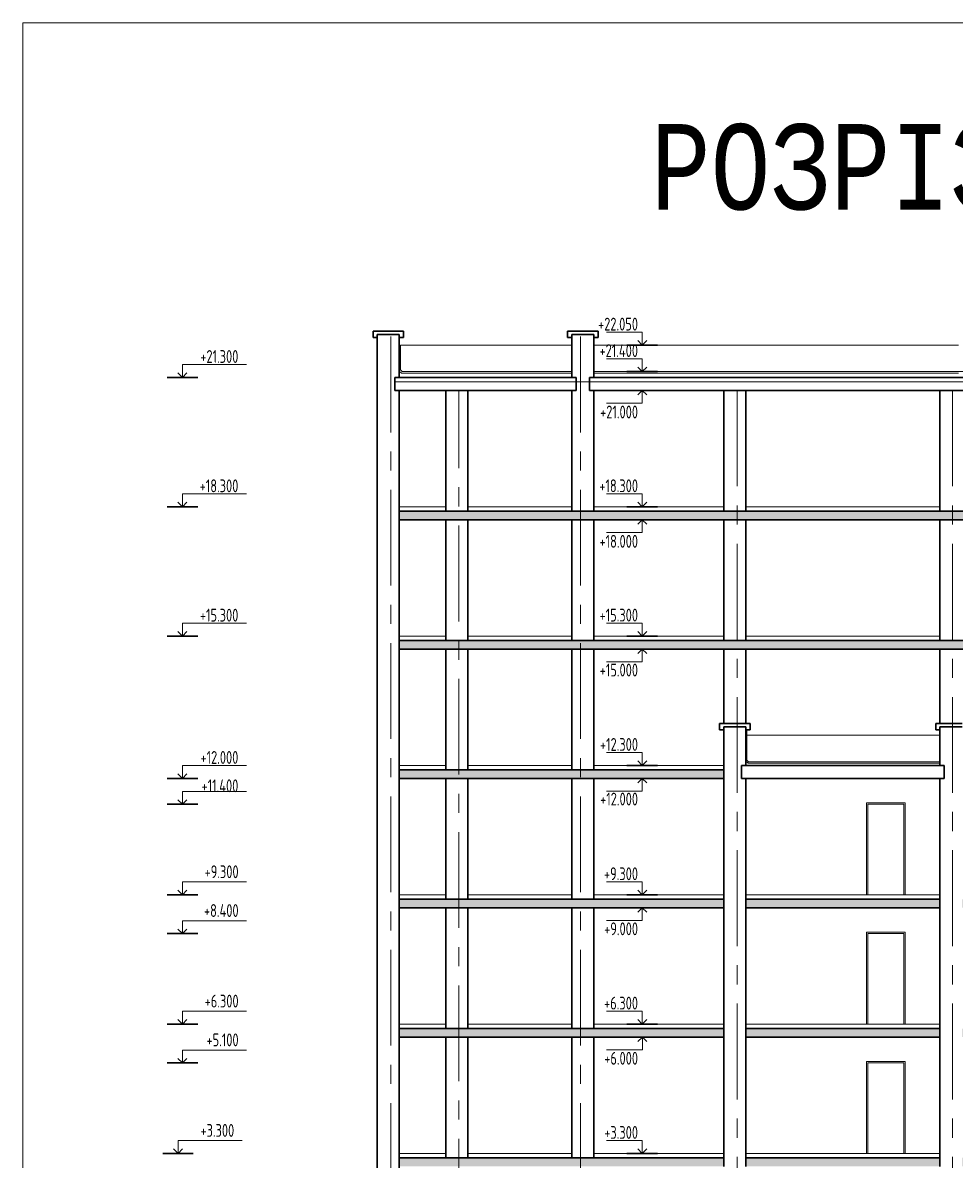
# Model space of a CAD drawing. Header units: millimetres. Extents: x -689206 to 4969298, y -1019800 to 703299.
# Drawn here: x 502758 to 524389, y -736860 to -710474 of the extents above; entities that cross this region are included whole.
import ezdxf

# ---------------------------------------------------------------- set-up
doc = ezdxf.new("R2010")
doc.units = ezdxf.units.MM
doc.linetypes.add('осеваяX2', pattern=[101.6, 63.5, -12.7, 12.7, -12.7])
doc.layers.add('Відомість заповнення дверних та віконних прорізів', color=7, linetype='Continuous', lineweight=5)
doc.layers.add('РАЗМЕРЫ', color=7, linetype='Continuous', lineweight=9)
doc.layers.add('разрез1-1', color=7, linetype='Continuous')
doc.styles.add('Аннотативный', font='isocteur.ttf', dxfattribs={"width": 0.7, "height": 250})
pattern_1 = [(45, (456217.554, -184552.423), (33.6759605, 123.478522), [158.75, -31.75, 0, -31.75])]

msp = doc.modelspace()

# ---------------------------------------------------------------- hatches: boundary and pattern name
at = {"layer": 'РАЗМЕРЫ', "lineweight": 15, "ltscale": 35}
h = msp.add_hatch(dxfattribs=at)
h.set_pattern_fill('ANSI36', color=256, scale=20)
h.paths.add_polyline_path([(528979.1, -721802.4), (524327.8, -721802.4), (524327.8, -722002.4), (528979.1, -722002.4)])
h.paths.add_polyline_path([(531657.3, -721802.4), (528979.1, -721802.4), (528979.1, -722002.4), (531657.3, -722002.4)])
h.paths.add_polyline_path([(515697.4, -721802.4), (512873.3, -721802.4), (512873.3, -722002.4), (515697.4, -722002.4)])
h.paths.add_polyline_path([(512873.3, -721802.4), (511492.4, -721802.4), (511492.4, -722002.4), (512873.3, -722002.4)])
h.paths.add_polyline_path([(541949.1, -721802.4), (537817.3, -721802.4), (537817.3, -722002.4), (541949.1, -722002.4)])
h = msp.add_hatch(dxfattribs=at)
h.set_pattern_fill('ANSI36', color=256, scale=20)
h.paths.add_polyline_path([(524327.8, -721802.4), (519331.7, -721802.4), (519331.7, -722002.4), (524327.8, -722002.4)])
h.paths.add_polyline_path([(519331.7, -721802.4), (516002.4, -721802.4), (515697.4, -721802.4), (515697.4, -722002.4), (519331.7, -722002.4)])
h = msp.add_hatch(dxfattribs=at)
h.set_pattern_fill('ANSI36', color=256, scale=20)
h.set_pattern_definition(pattern_1)
h.paths.add_polyline_path([(519021.7, -727802.4), (511492.4, -727802.4), (511492.4, -728002.4), (519021.7, -728002.4)])
h.paths.add_polyline_path([(531657.3, -724805.2), (511492.4, -724802.4), (511492.4, -725002.4), (531657.3, -725002.4)])
h.paths.add_polyline_path([(541949.1, -724802.4), (537817.3, -724802.4), (537817.3, -725002.4), (541949.1, -725002.4)])
at = {"layer": 'РАЗМЕРЫ', "lineweight": 25, "ltscale": 35}
h = msp.add_hatch(dxfattribs=at)
h.set_pattern_fill('ANSI36', color=256, scale=20)
h.set_pattern_definition(pattern_1)
h.paths.add_polyline_path([(519021.7, -736802.7), (511492.4, -736802.4), (511492.4, -737002.4), (519021.7, -737003.3), (519021.7, -737002.4)])
h.paths.add_polyline_path([(524031.8, -736802.9), (519531.7, -736802.7), (519531.7, -737002.4), (519531.7, -737003.3), (524031.8, -737003.8)])
h.paths.add_polyline_path([(531657.3, -736803.2), (524549.8, -736802.9), (524549.8, -737003.9), (531657.3, -737004.6)])
h.paths.add_polyline_path([(531657.3, -733804.8), (524549.8, -733804), (524549.8, -734004), (531657.3, -734004.8)])
h.paths.add_polyline_path([(524031.8, -733803.9), (519531.7, -733803.4), (519531.7, -734003.4), (524031.8, -734003.9)])
h.paths.add_polyline_path([(519021.7, -733803.3), (511492.4, -733802.4), (511492.4, -734002.4), (519021.7, -734003.3), (519021.7, -734002.4)])
h.paths.add_polyline_path([(519021.7, -730803.4), (511492.4, -730802.4), (511492.4, -731002.4), (519021.7, -731002.4)])
h.paths.add_polyline_path([(524031.8, -730804), (519531.7, -730803.4), (519531.7, -731002.4), (524031.8, -731002.4)])
h.paths.add_polyline_path([(531657.3, -730804.9), (524549.8, -730804), (524549.8, -731002.4), (531657.3, -731002.4)])

# ---------------------------------------------------------------- linework, layer by layer
at = {"layer": 'РАЗМЕРЫ', "linetype": 'ByBlock', "lineweight": 30, "ltscale": 35}
for p, q in [((510882.4, -717702.4), (510882.4, -717627.4)), ((510882.4, -717627.4), (511492.4, -717627.4)), ((511492.4, -717627.4), (511592.4, -717627.4)), ((511592.4, -717627.4), (511592.4, -717777.4)), ((515392.4, -717702.4), (515392.4, -717627.4)), ((515392.4, -717627.4), (516002.4, -717627.4)), ((516002.4, -717627.4), (516102.4, -717627.4)), ((516102.4, -717627.4), (516102.4, -717777.4)), ((510882.4, -717777.4), (510882.4, -717702.4)), ((510982.4, -717777.4), (510882.4, -717777.4)), ((511592.4, -717777.4), (511492.4, -717777.4)), ((515392.4, -717777.4), (515392.4, -717702.4)), ((515492.4, -717777.4), (515392.4, -717777.4)), ((516102.4, -717777.4), (516002.4, -717777.4)), ((518921.7, -726802.4), (518921.7, -726727.4)), ((518921.7, -726727.4), (519531.7, -726727.4)), ((518921.7, -726877.4), (518921.7, -726802.4)), ((519021.7, -726877.4), (518921.7, -726877.4)), ((519531.7, -726727.4), (519631.7, -726727.4)), ((519631.7, -726877.4), (519531.7, -726877.4)), ((519631.7, -726727.4), (519631.7, -726877.4)), ((523939.8, -726802.4), (523939.8, -726727.4)), ((523939.8, -726727.4), (524549.8, -726727.4)), ((523939.8, -726877.4), (523939.8, -726802.4)), ((524031.8, -726877.4), (523939.8, -726877.4))]:
    msp.add_line(p, q, dxfattribs=at)
at = {"layer": 'РАЗМЕРЫ', "lineweight": 30, "ltscale": 35}
for p, q in [((511492.4, -717702.4), (510982.4, -717702.4)), ((510982.4, -717702.4), (510982.4, -717752.4)), ((510982.4, -740202.4), (510982.4, -717752.4)), ((511492.4, -718702.4), (511492.4, -717702.4)), ((511492.4, -718702.4), (511492.4, -717752.4)), ((515492.4, -718702.4), (515492.4, -717702.4)), ((515492.4, -717702.4), (516002.4, -717702.4)), ((515492.4, -717752.4), (515492.4, -718702.4)), ((516002.4, -718702.4), (516002.4, -717702.4)), ((517127.7, -717952.4), (516772.7, -717952.4)), ((517127.7, -717952.4), (517482.7, -717952.4)), ((517482.7, -717952.4), (517127.7, -717952.4)), ((511492.4, -718702.4), (511492.4, -718402.4)), ((511392.4, -719002.4), (511392.4, -718702.4)), ((511392.4, -718702.4), (515592.4, -718702.4)), ((511392.4, -718702.4), (511392.4, -718802.4)), ((511492.4, -718702.4), (511492.4, -718602.4)), ((515592.4, -719002.4), (515592.4, -718702.4)), ((515902.4, -719002.4), (515902.4, -718702.4)), ((515902.4, -718702.4), (528794.5, -718702.4)), ((517127.7, -718567.4), (516772.7, -718567.4)), ((517482.7, -718567.4), (517127.7, -718567.4)), ((511492.4, -719002.4), (511392.4, -719002.4)), ((511492.4, -721702.4), (511492.4, -719002.4)), ((511492.4, -719002.4), (515592.4, -719002.4)), ((512571.7, -719002.4), (512571.7, -721802.4)), ((513081.7, -719002.4), (513081.7, -721802.4)), ((515492.4, -719002.4), (515492.4, -721802.4)), ((515492.4, -719002.4), (515592.4, -719002.4)), ((516002.4, -719002.4), (515902.4, -719002.4)), ((515902.4, -719002.4), (528794.5, -719002.4)), ((516002.4, -719002.4), (516002.4, -721802.4)), ((519021.7, -719002.4), (519021.7, -721802.4)), ((519531.7, -719002.4), (519531.7, -721802.4)), ((524031.8, -719002.4), (524031.8, -721802.4)), ((511492.4, -724702.4), (511492.4, -721702.4)), ((516002.4, -721802.4), (511492.4, -721802.4)), ((531657.3, -721802.4), (516002.4, -721802.4)), ((517127.7, -721702.4), (516772.7, -721702.4)), ((517482.7, -721702.4), (517127.7, -721702.4)), ((511492.4, -722002.4), (511492.4, -740002.4)), ((511492.4, -722002.4), (531657.3, -722002.4)), ((512571.7, -722002.4), (512571.7, -724802.6)), ((513081.7, -722002.4), (513081.7, -724802.6)), ((515492.4, -722002.4), (515492.4, -724802.4)), ((516002.4, -722002.4), (516002.4, -724802.4)), ((519021.7, -722002.4), (519021.7, -724802.4)), ((519531.7, -722002.4), (519531.7, -724802.4)), ((524031.8, -722002.4), (524031.8, -724802.4)), ((511492.4, -724802.4), (511492.4, -724702.4)), ((531657.3, -724805.2), (511492.4, -724802.4)), ((517127.7, -724702.4), (516772.7, -724702.4)), ((517482.7, -724702.4), (517127.7, -724702.4)), ((511492.4, -727702.4), (511492.4, -725002.4)), ((511492.4, -725002.4), (531657.3, -725002.4)), ((512571.7, -725002.4), (512571.7, -727802.4)), ((513081.7, -725002.4), (513081.7, -727802.4)), ((515492.4, -725002.4), (515492.4, -727802.4)), ((516002.4, -725002.4), (516002.4, -727802.4)), ((519021.7, -725002.4), (519021.7, -726727.4)), ((519531.7, -725002.4), (519531.7, -726727.4)), ((524031.8, -725002.4), (524031.8, -726727.4)), ((519021.7, -726802.4), (519021.7, -727802.4)), ((519021.7, -727702.4), (519021.7, -726802.4)), ((519021.7, -726802.4), (519531.7, -726802.4)), ((519531.7, -726802.4), (519531.7, -727702.4)), ((524031.8, -726802.4), (524031.8, -727702.4)), ((524031.8, -727702.4), (524031.8, -726802.4)), ((524031.8, -726802.4), (524549.8, -726802.4)), ((524039.8, -726802.4), (524549.8, -726802.4)), ((517127.7, -727702.4), (516772.7, -727702.4)), ((517482.7, -727702.4), (517127.7, -727702.4)), ((519431.7, -728002.4), (519431.7, -727702.4)), ((519431.7, -727702.4), (519531.7, -727702.4)), ((524031.8, -727702.4), (519531.7, -727702.4)), ((524131.8, -727702.4), (524031.8, -727702.4)), ((524131.8, -728002.4), (524131.8, -727702.4)), ((511492.4, -728002.4), (511492.4, -727802.4)), ((511492.4, -727802.4), (519021.7, -727802.4)), ((519021.7, -728002.4), (519021.7, -727802.4)), ((519021.7, -728002.4), (511492.4, -728002.4)), ((512571.7, -728002.4), (512571.7, -730802.6)), ((513081.7, -728002.4), (513081.7, -730802.6)), ((515492.4, -728002.4), (515492.4, -730802.4)), ((516002.4, -728002.4), (516002.4, -730802.4)), ((519021.7, -728002.4), (519021.7, -730802.4)), ((519531.7, -728002.4), (519431.7, -728002.4)), ((519531.7, -728002.4), (519531.7, -730802.4)), ((524131.8, -728002.4), (519531.7, -728002.4)), ((524031.8, -728002.4), (524031.8, -730702.4)), ((524031.8, -728002.4), (524131.8, -728002.4)), ((524031.8, -737003.8), (524031.8, -728002.4)), ((511492.4, -730802.4), (511492.4, -730702.4)), ((519021.7, -730803.4), (511492.4, -730802.4)), ((517127.7, -730702.4), (516772.7, -730702.4)), ((517482.7, -730702.4), (517127.7, -730702.4)), ((519021.7, -731002.4), (519021.7, -730803.4)), ((524031.8, -730804), (519531.7, -730803.4)), ((519531.7, -731002.4), (519531.7, -730803.4)), ((511492.4, -733702.4), (511492.4, -731002.4)), ((511492.4, -731002.4), (519021.7, -731002.4)), ((512571.7, -731002.4), (512571.7, -733802.6)), ((513081.7, -731002.4), (513081.7, -733802.6)), ((515492.4, -731002.4), (515492.4, -733802.4)), ((516002.4, -731002.4), (516002.4, -733802.4)), ((519021.7, -731002.4), (519021.7, -733802.4)), ((519531.7, -731002.4), (519531.7, -733802.4)), ((519531.7, -731002.4), (524031.8, -731002.4)), ((524031.8, -731002.4), (524031.8, -733802.4)), ((517127.7, -733702.4), (516772.7, -733702.4)), ((517482.7, -733702.4), (517127.7, -733702.4)), ((511492.4, -734002.4), (511492.4, -733802.4)), ((511492.4, -733802.4), (519021.7, -733803.3)), ((519021.7, -734003.3), (511492.4, -734002.4)), ((512571.7, -734002.5), (512571.7, -736802.5)), ((513081.7, -734002.6), (513081.7, -736802.5)), ((515492.4, -734002.4), (515492.4, -736802.4)), ((516002.4, -734002.4), (516002.4, -736802.4)), ((519021.7, -734003.3), (519021.7, -733803.3)), ((519021.7, -734002.4), (519021.7, -736802.4)), ((519531.7, -734003.4), (519531.7, -733802.4)), ((519531.7, -733803.4), (524031.8, -733803.9)), ((519531.7, -734002.4), (519531.7, -736802.4)), ((524031.8, -734003.9), (519531.7, -734003.4)), ((524031.8, -734002.4), (524031.8, -736802.4)), ((511492.4, -736802.4), (511492.4, -736702.4)), ((519021.7, -736802.7), (511492.4, -736802.4)), ((517127.7, -736702.4), (516772.7, -736702.4)), ((517482.7, -736702.4), (517127.7, -736702.4)), ((519021.7, -737003.3), (519021.7, -736802.7)), ((524031.8, -736802.9), (519531.7, -736802.7)), ((519531.7, -737002.4), (519531.7, -736802.7))]:
    msp.add_line(p, q, dxfattribs=at)
at = {"layer": 'РАЗМЕРЫ', "linetype": 'осеваяX2', "lineweight": 5, "ltscale": 35}
for p, q in [((511292.4, -717752.4), (511292.4, -740302.4)), ((515697.4, -717752.4), (515697.4, -744268.7)), ((512873.3, -749251.1), (512873.3, -719002.4)), ((519331.7, -719002.4), (519331.7, -749251.1)), ((524327.8, -719002.4), (524327.8, -749251.1))]:
    msp.add_line(p, q, dxfattribs=at)
at = {"layer": 'РАЗМЕРЫ', "lineweight": 15, "ltscale": 35}
for p, q in [((511517.1, -717952.4), (511517.1, -718527.7)), ((511392.4, -718802.4), (542049.1, -718802.4)), ((511492.4, -721702.4), (512571.7, -721702.4)), ((511492.4, -722002.4), (511492.4, -721702.4)), ((513081.7, -721702.4), (515492.4, -721702.4)), ((516002.4, -721702.4), (519021.7, -721702.4)), ((519531.7, -721702.4), (524031.8, -721702.4)), ((511492.4, -724702.4), (512571.7, -724702.4)), ((513081.7, -724702.4), (515492.4, -724702.4)), ((516002.4, -724702.4), (519021.7, -724702.4)), ((519531.7, -724702.4), (524031.8, -724702.4)), ((512571.7, -727702.4), (511492.4, -727702.4)), ((515492.4, -727702.4), (513081.7, -727702.4)), ((519021.7, -727702.4), (516002.4, -727702.4)), ((519531.7, -727702.4), (519531.7, -727602.4)), ((511492.4, -730702.4), (512571.7, -730702.4)), ((513081.7, -730702.4), (515492.4, -730702.4)), ((516002.4, -730702.4), (519021.7, -730702.4)), ((519531.7, -730702.4), (524031.8, -730702.4)), ((512571.7, -733702.4), (511492.4, -733702.4)), ((515492.4, -733702.4), (513081.7, -733702.4)), ((519021.7, -733702.4), (516002.4, -733702.4)), ((524031.8, -733702.4), (519531.7, -733702.4)), ((511492.4, -736702.4), (512571.7, -736702.4)), ((513081.7, -736702.4), (515492.4, -736702.4)), ((516002.4, -736702.4), (519021.7, -736702.4)), ((519531.7, -736702.4), (524031.8, -736702.4))]:
    msp.add_line(p, q, dxfattribs=at)
at = {"layer": 'РАЗМЕРЫ', "lineweight": 18, "ltscale": 35}
for p, q in [((522329.4, -728572.4), (522329.4, -730702.4)), ((522329.4, -728572.4), (522329.4, -730702.4)), ((523229.4, -728572.4), (522329.4, -728572.4)), ((522329.4, -728572.4), (522329.4, -728602.4)), ((522359.4, -728602.4), (523199.4, -728602.4)), ((522359.4, -728602.4), (522359.4, -730702.4)), ((523199.4, -728602.4), (523199.4, -730702.4)), ((523229.4, -728572.4), (523229.4, -730702.4)), ((523229.4, -728572.4), (523229.4, -730702.4)), ((523229.4, -730702.4), (523229.4, -728572.4)), ((522329.4, -731572.4), (522329.4, -733702.4)), ((522329.4, -731572.4), (522329.4, -733702.4)), ((523229.4, -731572.4), (522329.4, -731572.4)), ((522329.4, -731572.4), (522329.4, -731602.4)), ((522359.4, -731602.4), (523199.4, -731602.4)), ((522359.4, -731602.4), (522359.4, -733702.4)), ((523199.4, -731602.4), (523199.4, -733702.4)), ((523229.4, -731572.4), (523229.4, -733702.4)), ((523229.4, -731572.4), (523229.4, -733702.4)), ((523229.4, -733702.4), (523229.4, -731572.4)), ((522329.4, -734572.4), (522329.4, -736702.4)), ((522329.4, -734572.4), (522329.4, -736702.4)), ((523229.4, -734572.4), (522329.4, -734572.4)), ((522329.4, -734572.4), (522329.4, -734602.4)), ((523229.4, -734572.4), (523229.4, -736702.4)), ((523229.4, -734572.4), (523229.4, -736702.4)), ((523229.4, -736702.4), (523229.4, -734572.4)), ((522359.4, -734602.4), (523199.4, -734602.4)), ((522359.4, -734602.4), (522359.4, -736702.4)), ((523199.4, -734602.4), (523199.4, -736702.4))]:
    msp.add_line(p, q, dxfattribs=at)
at = {"layer": 'РАЗМЕРЫ', "lineweight": 5, "ltscale": 35}
msp.add_lwpolyline([(502757.5, -710474.1), (623861.5, -710474.1), (623861.5, -754220.3), (502757.5, -754220.3)], close=True, dxfattribs=at)
at = {"layer": 'разрез1-1', "lineweight": 5}
for p, q in [((517127.7, -717654.6), (516297.1, -717654.6)), ((517127.7, -717952.4), (517127.7, -717654.6)), ((506461.1, -718702.4), (506461.1, -718404.6)), ((506461.1, -718404.6), (507950.1, -718404.6)), ((517127.7, -718269.6), (516297.1, -718269.6)), ((517127.7, -718567.4), (517127.7, -718269.6)), ((517127.7, -719002.4), (517127.7, -719300.2)), ((517127.7, -719300.2), (516297.1, -719300.2)), ((506461.1, -721702.4), (506461.1, -721404.6)), ((506461.1, -721404.6), (507950.1, -721404.6)), ((517127.7, -721404.6), (516297.1, -721404.6)), ((517127.7, -721702.4), (517127.7, -721404.6)), ((517127.7, -722002.4), (517127.7, -722300.2)), ((517127.7, -722300.2), (516297.1, -722300.2)), ((506461.1, -724702.4), (506461.1, -724404.6)), ((506461.1, -724404.6), (507950.1, -724404.6)), ((517127.7, -724404.6), (516297.1, -724404.6)), ((517127.7, -724702.4), (517127.7, -724404.6)), ((517127.7, -725002.4), (517127.7, -725300.2)), ((517127.7, -725300.2), (516297.1, -725300.2)), ((517127.7, -727404.6), (516297.1, -727404.6)), ((517127.7, -727702.4), (517127.7, -727404.6)), ((506461.1, -728002.4), (506461.1, -727704.6)), ((506461.1, -727704.6), (507950.1, -727704.6)), ((517127.7, -728002.4), (517127.7, -728300.2)), ((506461.1, -728602.4), (506461.1, -728304.6)), ((506461.1, -728304.6), (507950.1, -728304.6)), ((517127.7, -728300.2), (516297.1, -728300.2)), ((506461.1, -730702.4), (506461.1, -730404.6)), ((506461.1, -730404.6), (507950.1, -730404.6)), ((517127.7, -730404.6), (516297.1, -730404.6)), ((517127.7, -730702.4), (517127.7, -730404.6)), ((517127.7, -731002.4), (517127.7, -731300.2)), ((506461.1, -731602.4), (506461.1, -731304.6)), ((506461.1, -731304.6), (507950.1, -731304.6)), ((517127.7, -731300.2), (516297.1, -731300.2)), ((506461.1, -733702.4), (506461.1, -733404.6)), ((506461.1, -733404.6), (507950.1, -733404.6)), ((517127.7, -733404.6), (516297.1, -733404.6)), ((517127.7, -733702.4), (517127.7, -733404.6)), ((517130.2, -734003.1), (517130.2, -734300.9)), ((506461.1, -734602.4), (506461.1, -734304.6)), ((506461.1, -734304.6), (507950.1, -734304.6)), ((517130.2, -734300.9), (516299.6, -734300.9)), ((506359.2, -736702.4), (506359.2, -736404.6)), ((506359.2, -736404.6), (507848.3, -736404.6)), ((517127.7, -736404.6), (516297.1, -736404.6)), ((517127.7, -736702.4), (517127.7, -736404.6))]:
    msp.add_line(p, q, dxfattribs=at)
at = {"layer": 'разрез1-1', "lineweight": 30}
for p, q in [((517127.7, -717952.4), (517022.4, -717847.1)), ((517127.7, -717952.4), (517232.9, -717847.1)), ((517127.7, -718567.4), (517022.4, -718462.1)), ((517127.7, -718567.4), (517232.9, -718462.1)), ((506815.6, -718702.4), (506106.5, -718702.4)), ((506461.1, -718702.4), (506355.8, -718597.1)), ((506461.1, -718702.4), (506566.3, -718597.1)), ((517127.7, -719002.4), (517022.4, -719107.7)), ((517127.7, -719002.4), (517232.9, -719107.7)), ((506461.1, -721702.4), (506355.8, -721597.1)), ((506461.1, -721702.4), (506566.3, -721597.1)), ((517127.7, -721702.4), (517022.4, -721597.1)), ((517127.7, -721702.4), (517232.9, -721597.1)), ((506815.6, -721702.4), (506106.5, -721702.4)), ((517127.7, -722002.4), (517022.4, -722107.7)), ((517127.7, -722002.4), (517232.9, -722107.7)), ((506815.6, -724702.4), (506106.5, -724702.4)), ((506461.1, -724702.4), (506355.8, -724597.1)), ((506461.1, -724702.4), (506566.3, -724597.1)), ((517127.7, -724702.4), (517022.4, -724597.1)), ((517127.7, -724702.4), (517232.9, -724597.1)), ((517127.7, -725002.4), (517022.4, -725107.7)), ((517127.7, -725002.4), (517232.9, -725107.7)), ((517127.7, -727702.4), (517022.4, -727597.1)), ((517127.7, -727702.4), (517232.9, -727597.1)), ((506461.1, -728002.4), (506355.8, -727897.1)), ((506461.1, -728002.4), (506566.3, -727897.1)), ((506815.6, -728002.4), (506106.5, -728002.4)), ((517127.7, -728002.4), (517022.4, -728107.7)), ((517127.7, -728002.4), (517232.9, -728107.7)), ((506461.1, -728602.4), (506355.8, -728497.1)), ((506461.1, -728602.4), (506566.3, -728497.1)), ((506815.6, -728602.4), (506106.5, -728602.4)), ((506461.1, -730702.4), (506355.8, -730597.1)), ((506461.1, -730702.4), (506566.3, -730597.1)), ((517127.7, -730702.4), (517022.4, -730597.1)), ((517127.7, -730702.4), (517232.9, -730597.1)), ((506815.6, -730702.4), (506106.5, -730702.4)), ((517127.7, -731002.4), (517022.4, -731107.7)), ((517127.7, -731002.4), (517232.9, -731107.7)), ((506815.6, -731602.4), (506106.5, -731602.4)), ((506461.1, -731602.4), (506355.8, -731497.1)), ((506461.1, -731602.4), (506566.3, -731497.1)), ((506815.6, -733702.4), (506106.5, -733702.4)), ((506461.1, -733702.4), (506355.8, -733597.1)), ((506461.1, -733702.4), (506566.3, -733597.1)), ((517127.7, -733702.4), (517022.4, -733597.1)), ((517127.7, -733702.4), (517232.9, -733597.1)), ((517130.2, -734003.1), (517024.9, -734108.4)), ((517130.2, -734003.1), (517235.5, -734108.4)), ((506461.1, -734602.4), (506355.8, -734497.1)), ((506461.1, -734602.4), (506566.3, -734497.1)), ((506815.6, -734602.4), (506106.5, -734602.4)), ((506359.2, -736702.4), (506253.9, -736597.1)), ((506359.2, -736702.4), (506464.5, -736597.1)), ((517127.7, -736702.4), (517022.4, -736597.1)), ((517127.7, -736702.4), (517232.9, -736597.1)), ((506713.7, -736702.4), (506004.6, -736702.4))]:
    msp.add_line(p, q, dxfattribs=at)
at = {"layer": 'разрез1-1', "lineweight": 15}
for p, q in [((511517.1, -717952.4), (513081.7, -717952.4)), ((513081.7, -717952.4), (515492.4, -717952.4)), ((516002.4, -717952.4), (523281.7, -717952.4)), ((523281.7, -717952.4), (524462.4, -717952.4)), ((519556.5, -727577.7), (519556.5, -726877.4)), ((519556.5, -727002.4), (523531.7, -727002.4)), ((523531.7, -727002.4), (524031.8, -727002.4))]:
    msp.add_line(p, q, dxfattribs=at)
for points in [[(511492.4, -718552.4), (511542.4, -718602.4), (512571.7, -718602.4)], [(511517.1, -718527.7), (511556.9, -718567.4), (512571.7, -718567.4)], [(512571.7, -718567.4), (515492.4, -718567.4)], [(512571.7, -718602.4), (515492.4, -718602.4)], [(516002.4, -718567.4), (522771.7, -718567.4)], [(516002.4, -718602.4), (522771.7, -718602.4)], [(522771.7, -718567.4), (528694.5, -718567.4)], [(522771.7, -718602.4), (524462.4, -718602.4)], [(519531.7, -727602.4), (519581.7, -727652.4), (523531.7, -727652.4)], [(519556.5, -727577.7), (519596.2, -727617.4), (523531.7, -727617.4)], [(524031.8, -727652.4), (519581.7, -727652.4)], [(524031.8, -727617.4), (523531.7, -727617.4)]]:
    msp.add_lwpolyline(points, dxfattribs=at)

# ---------------------------------------------------------------- texts
at = {"layer": 'Відомість заповнення дверних та віконних прорізів', "ltscale": 50, "insert": (517322.6, -712825.1), "char_height": 1981.599, "width": 48913.36, "attachment_point": 1, "style": 'Аннотативный'}
msp.add_mtext('РОЗРІЗ У ВІСЯХ 1-17', dxfattribs=at)
at = {"layer": 'разрез1-1', "lineweight": 30, "char_height": 297.819, "width": 1508.774, "attachment_point": 3, "style": 'Аннотативный'}
for s, insert in [('{\\fISOCPEUR|b0|i0|c204|p34;+22.050}', (517029.7, -717315.6)), ('{\\fISOCPEUR|b0|i0|c204|p34;+21.400}', (517029.7, -717930.6)), ('{\\fISOCPEUR|b0|i0|c204|p34;+21.300\\fISOCPEUR|b0|i0|c0|p34; }', (507758.7, -718067.1)), ('{\\fISOCPEUR|b0|i0|c204|p34;+21.000\\fISOCPEUR|b0|i0|c0|p34; }', (517029.7, -719354.5)), ('{\\fISOCPEUR|b0|i0|c204|p34;+18.300\\fISOCPEUR|b0|i0|c0|p34; }', (507758.7, -721067.1)), ('{\\fISOCPEUR|b0|i0|c204|p34;+18.300\\fISOCPEUR|b0|i0|c0|p34; }', (517029.7, -721065.6)), ('{\\fISOCPEUR|b0|i0|c204|p34;+18.000\\fISOCPEUR|b0|i0|c0|p34; }', (517029.7, -722354.5)), ('{\\fISOCPEUR|b0|i0|c204|p34;+15.300\\fISOCPEUR|b0|i0|c0|p34; }', (507758.7, -724067.1)), ('{\\fISOCPEUR|b0|i0|c204|p34;+15.300\\fISOCPEUR|b0|i0|c0|p34; }', (517029.7, -724065.6)), ('{\\fISOCPEUR|b0|i0|c204|p34;+15.000\\fISOCPEUR|b0|i0|c0|p34; }', (517029.7, -725340.1)), ('{\\fISOCPEUR|b0|i0|c204|p34;+12.300\\fISOCPEUR|b0|i0|c0|p34; }', (517029.7, -727065.6)), ('{\\fISOCPEUR|b0|i0|c204|p34;+12.000\\fISOCPEUR|b0|i0|c0|p34; }', (507758.7, -727367.1)), ('{\\fISOCPEUR|b0|i0|c204|p34;+11.400\\fISOCPEUR|b0|i0|c0|p34; }', (507758.7, -728024.6)), ('{\\fISOCPEUR|b0|i0|c204|p34;+12.000\\fISOCPEUR|b0|i0|c0|p34; }', (517029.7, -728332.6)), ('{\\fISOCPEUR|b0|i0|c204|p34;+9.300\\fISOCPEUR|b0|i0|c0|p34; }', (507764.8, -730019)), ('{\\fISOCPEUR|b0|i0|c204|p34;+9.300\\fISOCPEUR|b0|i0|c0|p34; }', (517029.7, -730065.6)), ('{\\fISOCPEUR|b0|i0|c204|p34;+8.400\\fISOCPEUR|b0|i0|c0|p34; }', (507764.8, -730919)), ('{\\fISOCPEUR|b0|i0|c204|p34;+9.000\\fISOCPEUR|b0|i0|c0|p34; }', (517029.7, -731342.4)), ('{\\fISOCPEUR|b0|i0|c204|p34;+6.300\\fISOCPEUR|b0|i0|c0|p34; }', (507764.8, -733019)), ('{\\fISOCPEUR|b0|i0|c204|p34;+6.300\\fISOCPEUR|b0|i0|c0|p34; }', (517029.7, -733065.6)), ('{\\fISOCPEUR|b0|i0|c204|p34;+5.100\\fISOCPEUR|b0|i0|c0|p34; }', (507764.8, -733919)), ('{\\fISOCPEUR|b0|i0|c204|p34;+6.000\\fISOCPEUR|b0|i0|c0|p34; }', (517029.7, -734345.2)), ('{\\fISOCPEUR|b0|i0|c204|p34;+3.300\\fISOCPEUR|b0|i0|c0|p34; }', (507662.9, -736019)), ('{\\fISOCPEUR|b0|i0|c204|p34;+3.300\\fISOCPEUR|b0|i0|c0|p34; }', (517029.7, -736065.6))]:
    msp.add_mtext(s, dxfattribs=dict(at, insert=insert))

doc.saveas('drawing.dxf')
